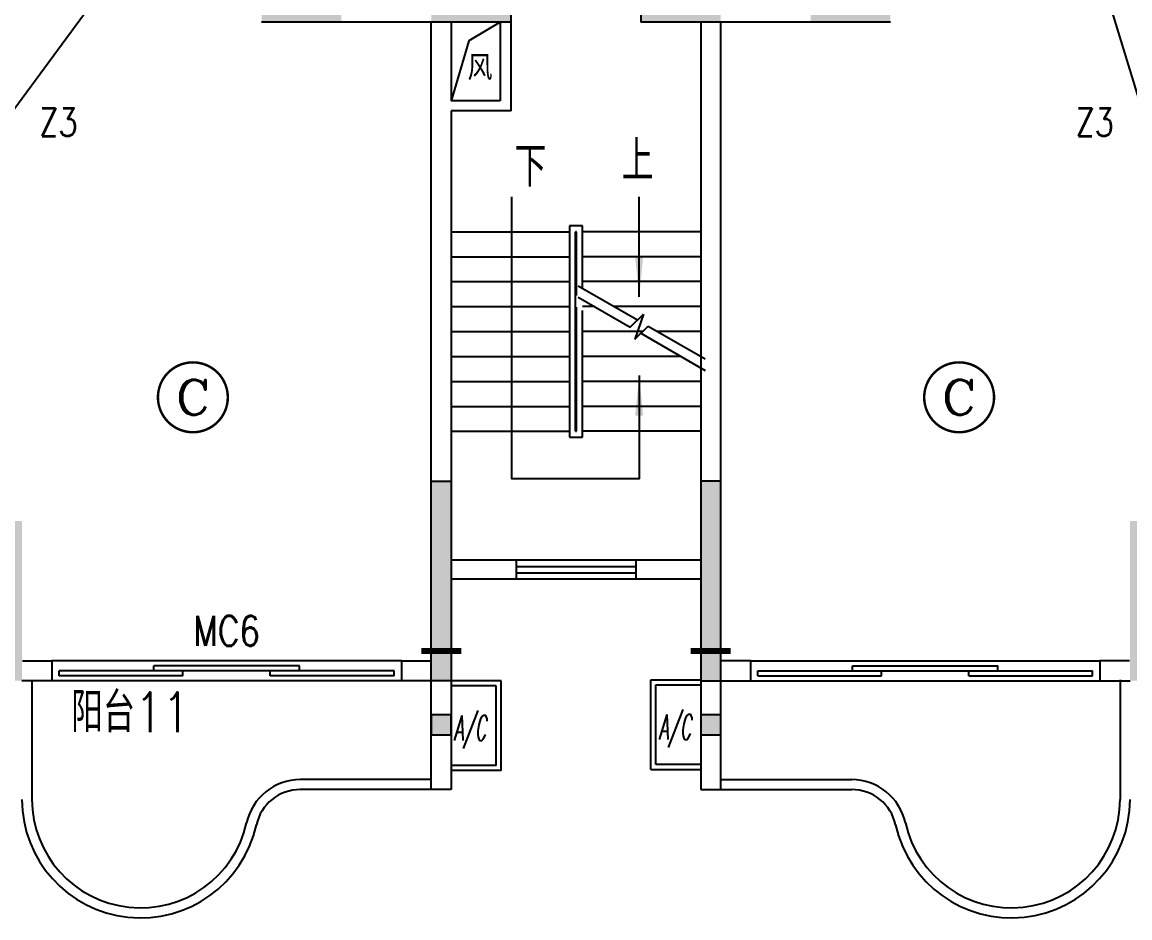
# Model space of a CAD drawing. Extents: x 45735 to 146968, y -75167 to -15767.
# Drawn here: x 65565 to 76660, y -51150 to -42174 of the extents above; entities that cross this region are included whole.
import ezdxf
from ezdxf.enums import TextEntityAlignment as Align

# ---------------------------------------------------------------- set-up
doc = ezdxf.new("R2010")
doc.units = 0
doc.header["$LTSCALE"] = 1000
doc.header["$MEASUREMENT"] = 0
doc.linetypes.add('DASHED_50', pattern=[0.375, 0.25, -0.125])
doc.layers.get('0').update_dxf_attribs({"linetype": 'CONTINUOUS'})
for name, color, linetype in [('DJ', 4, 'CONTINUOUS'), ('KT', 251, 'CONTINUOUS'), ('PUB_TEXT', 7, 'CONTINUOUS'), ('STAIR', 7, 'CONTINUOUS'), ('WALL', 7, 'CONTINUOUS'), ('WINDOW', 7, 'CONTINUOUS'), ('WINDOW_TEXT', 7, 'CONTINUOUS'), ('WIRE', 1, 'CONTINUOUS'), ('文字', 7, 'CONTINUOUS'), ('构造柱', 7, 'CONTINUOUS'), ('柱', 252, 'CONTINUOUS'), ('空调位', 7, 'CONTINUOUS')]:
    doc.layers.add(name, color=color, linetype=linetype)
doc.styles.add('_HZTXT', font='txt.shx', dxfattribs={"width": 0.8, "bigfont": 'hztxt.shx'})
doc.styles.add('_SIMPLEX', font='SIMPLEX.shx', dxfattribs={"width": 0.8})
doc.styles.add('COMP', font='COMPLEX', dxfattribs={"bigfont": 'hztxt'})
doc.styles.add('HZTXT', font='romans.shx', dxfattribs={"width": 0.8, "bigfont": 'hztxt.shx'})
doc.styles.add('ITALICC', font='italicc.shx', dxfattribs={"width": 0.6})

# ---------------------------------------------------------------- blocks, each defined once
blk = doc.blocks.new('_B0YSE')
for p, q in [((-0.5, 0.5), (0.5, 0.5)), ((-0.4792, 0.2487), (-0.4792, 0)), ((-0.4792, 0.2487), (-0.125, 0.2487)), ((-0.125, 0.2487), (-0.125, 0)), ((0.125, 0.2487), (0.125, 0)), ((0.125, 0.2487), (0.4792, 0.2487)), ((0.4792, 0.2487), (0.4792, 0)), ((-0.4792, 0), (-0.125, 0)), ((-0.2083, 0), (-0.2083, -0.2487)), ((-0.125, 0), (0.125, 0)), ((0.125, 0), (0.4792, 0)), ((0.2083, 0), (0.2083, -0.2487)), ((-0.2083, -0.2487), (0.2083, -0.2487)), ((-0.5, -0.5), (0.5, -0.5))]:
    blk.add_line(p, q)
blk = doc.blocks.new('_INDEX1')
at = {"const_width": 0.035}
blk.add_lwpolyline([(-0.5, 0, 1), (0.5, 0, 1)], format="xyb", close=True, dxfattribs=at)
at = {"style": 'COMP', "width": 2.333333}
blk.add_attdef('1', text='', height=0.5, dxfattribs=at).set_placement((-0.25, -0.25), (0.25, -0.25), align=Align.FIT)
blk = doc.blocks.new('_ARROW')
blk.add_solid([(0, 0), (-1, 0.1), (-1, -0.1)])

msp = doc.modelspace()

# ---------------------------------------------------------------- hatches: boundary and pattern name
at = {"layer": '构造柱'}
for points in [[(69662.6, -49315.5), (69862.6, -49315.5), (69862.6, -49115.5), (69662.6, -49115.5)], [(72362.6, -49315.5), (72562.6, -49315.5), (72562.6, -49115.5), (72362.6, -49115.5)]]:
    msp.add_hatch(color=256, dxfattribs=at).paths.add_polyline_path(points)
at = {"layer": '柱'}
h = msp.add_hatch(color=256, dxfattribs=at)
h.paths.add_polyline_path([(69762.6, -39974.5), (69762.6, -39774.5), (70462.6, -39774.5), (70462.6, -42174.5), (69662.6, -42174.5), (69662.6, -41974.5), (70262.6, -41974.5), (70262.6, -39974.5)])
h.paths.add_polyline_path([(56662.6, -42774.5), (56162.6, -42774.5), (56162.6, -44374.5), (56362.6, -44374.5), (56362.6, -42974.5), (56662.6, -42974.5)])
h.paths.add_polyline_path([(56162.6, -46274.5), (56362.6, -46274.5), (56362.6, -48074.5), (56812.6, -48074.5), (56812.6, -48274.5), (56162.6, -48274.5)])
h.paths.add_polyline_path([(53562.6, -36574.5), (53762.6, -36574.5), (53762.6, -38174.5), (54062.6, -38174.5), (54062.6, -38374.5), (53562.6, -38374.5)])
h.paths.add_polyline_path([(54062.6, -28974.5), (53562.6, -28974.5), (53562.6, -31974.5), (53762.6, -31974.5), (53762.6, -29174.5), (54062.6, -29174.5)])
h.paths.add_polyline_path([(59362.6, -48074.5), (59362.6, -48274.5), (60762.6, -48274.5), (60762.6, -48074.5), (60062.6, -48074.5), (60062.6, -47274.5), (59862.6, -47274.5), (59862.6, -48074.5)])
h.paths.add_polyline_path([(60162.6, -41574.5), (60662.6, -41574.5), (60662.6, -43564.5), (60462.6, -43564.5), (60462.6, -41774.5), (60162.6, -41774.5)])
h.paths.add_polyline_path([(65362.6, -47174.5), (65562.6, -47174.5), (65562.6, -48774.5), (65362.6, -48774.5)])
h.paths.add_polyline_path([(69662.6, -46774.5), (69862.6, -46774.5), (69862.6, -48774.5), (69662.6, -48774.5)])
h.paths.add_polyline_path([(65562.6, -41574.5), (65562.6, -41774.5), (63562.6, -41774.5), (63562.6, -41574.5)])
h.paths.add_polyline_path([(68662.6, -39974.5), (68662.6, -39774.5), (67962.6, -39774.5), (67962.6, -42174.5), (68762.6, -42174.5), (68762.6, -41974.5), (68162.6, -41974.5), (68162.6, -39974.5)])
h.paths.add_polyline_path([(68162.6, -39974.5), (68162.6, -41974.5)], flags=16)
h.paths.add_polyline_path([(61362.6, -35574.5), (61362.6, -35374.5), (63662.6, -35374.5), (63662.6, -35574.5)])
h.paths.add_polyline_path([(57362.6, -35624.5), (57362.6, -35374.5), (58762.6, -35374.5), (58762.6, -35624.5)])
h.paths.add_polyline_path([(59862.6, -38374.5), (59862.6, -38174.5), (61862.6, -38174.5), (61862.6, -38374.5)])
h.paths.add_polyline_path([(56962.6, -28974.5), (57662.6, -28974.5), (57662.6, -30274.5), (57662.6, -30474.5), (57462.6, -30474.5), (57462.6, -29174.5), (56962.6, -29174.5)])
h.paths.add_polyline_path([(69662.6, -34574.5), (69862.6, -34574.5), (69862.6, -35574.5), (68562.6, -35574.5), (68562.6, -35374.5), (69662.6, -35374.5)])
h.paths.add_polyline_path([(63462.6, -31574.5), (63662.6, -31574.5), (63662.6, -27574.5), (63462.6, -27574.5)])
h.paths.add_polyline_path([(69662.6, -30974.5), (69862.6, -30974.5), (69862.6, -27574.5), (69662.6, -27574.5)])
h.paths.add_polyline_path([(84862.6, -35624.5), (84862.6, -35374.5), (83462.6, -35374.5), (83462.6, -35624.5)])
h.paths.add_polyline_path([(76662.6, -41574.5), (76662.6, -41774.5), (78662.6, -41774.5), (78662.6, -41574.5)])
h.paths.add_polyline_path([(72562.6, -46774.5), (72362.6, -46774.5), (72362.6, -48774.5), (72562.6, -48774.5)])
h.paths.add_polyline_path([(76862.6, -47174.5), (76662.6, -47174.5), (76662.6, -48774.5), (76862.6, -48774.5)])
h.paths.add_polyline_path([(73562.6, -39974.5), (73562.6, -39774.5), (74262.6, -39774.5), (74262.6, -42174.5), (73462.6, -42174.5), (73462.6, -41974.5), (74062.6, -41974.5), (74062.6, -39974.5)])
h.paths.add_polyline_path([(72462.6, -39974.5), (72462.6, -39774.5), (71762.6, -39774.5), (71762.6, -42174.5), (72562.6, -42174.5), (72562.6, -41974.5), (71962.6, -41974.5), (71962.6, -39974.5)])
h.paths.add_polyline_path([(74062.6, -39974.5), (74062.6, -41974.5)], flags=16)
h.paths.add_polyline_path([(82862.6, -48074.5), (82862.6, -48274.5), (81462.6, -48274.5), (81462.6, -48074.5), (82162.6, -48074.5), (82162.6, -47274.5), (82362.6, -47274.5), (82362.6, -48074.5)])
h.paths.add_polyline_path([(82062.6, -41574.5), (81562.6, -41574.5), (81562.6, -43564.5), (81762.6, -43564.5), (81762.6, -41774.5), (82062.6, -41774.5)])
h.paths.add_polyline_path([(72562.6, -34574.5), (72362.6, -34574.5), (72362.6, -35574.5), (73662.6, -35574.5), (73662.6, -35374.5), (72562.6, -35374.5)])
h.paths.add_polyline_path([(72562.6, -30974.5), (72362.6, -30974.5), (72362.6, -27574.5), (72562.6, -27574.5)])
h.paths.add_polyline_path([(80862.6, -35574.5), (80862.6, -35374.5), (78562.6, -35374.5), (78562.6, -35574.5)])
h.paths.add_polyline_path([(82362.6, -38374.5), (82362.6, -38174.5), (80362.6, -38174.5), (80362.6, -38374.5)])
h.paths.add_polyline_path([(78762.6, -31574.5), (78562.6, -31574.5), (78562.6, -27574.5), (78762.6, -27574.5)])
h.paths.add_polyline_path([(86062.6, -46274.5), (85862.6, -46274.5), (85862.6, -48074.5), (85412.6, -48074.5), (85412.6, -48274.5), (86062.6, -48274.5)])
h.paths.add_polyline_path([(85562.6, -42774.5), (86062.6, -42774.5), (86062.6, -44374.5), (85862.6, -44374.5), (85862.6, -42974.5), (85562.6, -42974.5)])
h.paths.add_polyline_path([(88662.6, -36574.5), (88462.6, -36574.5), (88462.6, -38174.5), (88162.6, -38174.5), (88162.6, -38374.5), (88662.6, -38374.5)])
h.paths.add_polyline_path([(85262.6, -28974.5), (84562.6, -28974.5), (84562.6, -30274.5), (84562.6, -30474.5), (84762.6, -30474.5), (84762.6, -29174.5), (85262.6, -29174.5)])
h.paths.add_polyline_path([(88162.6, -28974.5), (88662.6, -28974.5), (88662.6, -31974.5), (88462.6, -31974.5), (88462.6, -29174.5), (88162.6, -29174.5)])

# ---------------------------------------------------------------- linework, layer by layer
for p, q in [((71712.6, -47564.5), (70512.6, -47564.5)), ((71712.6, -47564.5), (70512.6, -47564.5)), ((70512.6, -47627.8), (71712.6, -47627.8)), ((70512.6, -47627.8), (71712.6, -47627.8)), ((70512.6, -47691.1), (71712.6, -47691.1)), ((70512.6, -47691.1), (71712.6, -47691.1)), ((71712.6, -47754.5), (70512.6, -47754.5)), ((71712.6, -47754.5), (70512.6, -47754.5)), ((72860.1, -48574.5), (76360.1, -48574.5)), ((72933, -48674.5), (74172.6, -48674.5)), ((72933, -48724.2), (72933, -48674.5)), ((73880.9, -48624.7), (75339.2, -48624.7)), ((73880.9, -48674.5), (73880.9, -48624.7)), ((74172.6, -48724.2), (74172.6, -48674.5)), ((74172.6, -48674.5), (75047.6, -48674.5)), ((75047.6, -48674.5), (76287.2, -48674.5)), ((75047.6, -48724.2), (75047.6, -48674.5)), ((75339.2, -48674.5), (75339.2, -48624.7)), ((76287.2, -48724.2), (76287.2, -48674.5)), ((72860.1, -48774.5), (76360.1, -48774.5)), ((72933, -48724.2), (74172.6, -48724.2)), ((75047.6, -48724.2), (76287.2, -48724.2))]:
    msp.add_line(p, q)
at = {"layer": 'KT', "const_width": 60}
for points in [[(69562.6, -48474.5), (69962.6, -48474.5)], [(72662.6, -48474.5), (72262.6, -48474.5)]]:
    msp.add_lwpolyline(points, dxfattribs=at)
at = {"layer": 'STAIR'}
for p, q in [((71177.6, -44214.5), (71047.6, -44214.5)), ((71047.6, -44214.5), (71047.6, -46334.5)), ((71177.6, -44840.3), (71177.6, -44214.5)), ((69862.6, -44274.5), (71047.6, -44274.5)), ((71117.6, -44274.5), (71107.6, -44274.5)), ((71107.6, -46274.5), (71107.6, -44274.5)), ((71117.6, -44913.8), (71117.6, -44274.5)), ((72362.6, -44274.5), (71177.6, -44274.5)), ((69862.6, -44524.5), (71047.6, -44524.5)), ((72362.6, -44524.5), (71177.6, -44524.5)), ((69862.6, -44774.5), (71047.6, -44774.5)), ((71134.3, -44815.3), (71729.2, -45158.8)), ((72362.6, -44774.5), (71177.6, -44774.5)), ((71134.3, -44930.8), (71655.1, -45231.5)), ((69862.6, -45024.5), (71047.6, -45024.5)), ((71117.6, -46274.5), (71117.6, -45029.3)), ((71296.5, -45024.5), (71177.6, -45024.5)), ((72362.6, -45024.5), (71496.5, -45024.5)), ((71177.6, -46334.5), (71177.6, -45063.9)), ((71655.1, -45231.5), (71788.4, -45100.6)), ((71788.4, -45100.6), (71701.7, -45350.8)), ((71701.7, -45350.8), (71835, -45219.9)), ((71835, -45219.9), (72405.9, -45549.5)), ((69862.6, -45274.5), (71047.6, -45274.5)), ((71779.4, -45274.5), (71177.6, -45274.5)), ((71761, -45292.6), (72405.9, -45664.9)), ((72362.6, -45274.5), (71929.6, -45274.5)), ((69862.6, -45524.5), (71047.6, -45524.5)), ((72162.6, -45524.5), (71177.6, -45524.5)), ((69862.6, -45774.5), (71047.6, -45774.5)), ((72362.6, -45774.5), (71177.6, -45774.5)), ((69862.6, -46024.5), (71047.6, -46024.5)), ((72362.6, -46024.5), (71177.6, -46024.5)), ((69862.6, -46274.5), (71047.6, -46274.5)), ((71047.6, -46334.5), (71177.6, -46334.5)), ((71107.6, -46274.5), (71117.6, -46274.5)), ((72362.6, -46274.5), (71177.6, -46274.5))]:
    msp.add_line(p, q, dxfattribs=at)
for points in [[(71745.3, -45716.6), (71745.3, -46749.6), (70469.4, -46749.6), (70469.4, -43923.3)], [(71745.3, -44927.6), (71745.3, -43923.3)]]:
    msp.add_lwpolyline(points, dxfattribs=at)
at = {"layer": 'WALL'}
for p, q in [((70462.6, -43064.5), (70462.6, -39774.5)), ((71762.6, -39774.5), (71762.6, -42174.5)), ((70462.6, -42174.5), (67962.6, -42174.5)), ((69662.6, -47564.5), (69662.6, -42174.5)), ((69862.6, -42174.5), (69862.6, -42964.5)), ((70352.6, -42174.5), (70352.6, -42964.5)), ((74262.6, -42174.5), (71762.6, -42174.5)), ((72362.6, -42174.5), (72362.6, -47564.5)), ((72562.6, -47564.5), (72562.6, -42174.5)), ((70352.6, -42964.5), (69862.6, -42964.5)), ((69862.6, -43064.5), (69862.6, -47564.5)), ((70462.6, -43064.5), (69862.6, -43064.5)), ((70512.6, -47564.5), (69862.6, -47564.5)), ((70512.6, -47564.5), (69862.6, -47564.5)), ((70512.6, -47564.5), (70512.6, -47754.5)), ((70512.6, -47564.5), (70512.6, -47754.5)), ((72362.6, -47564.5), (71712.6, -47564.5)), ((72362.6, -47564.5), (71712.6, -47564.5)), ((71712.6, -47564.5), (71712.6, -47754.5)), ((71712.6, -47564.5), (71712.6, -47754.5)), ((70512.6, -47754.5), (69862.6, -47754.5)), ((70512.6, -47754.5), (69862.6, -47754.5)), ((72362.6, -47754.5), (71712.6, -47754.5)), ((72362.6, -47754.5), (71712.6, -47754.5)), ((65567.6, -48574.5), (65863.1, -48574.5)), ((65863.1, -48574.5), (65863.1, -48774.5)), ((69363.1, -48574.5), (69662.6, -48574.5)), ((69363.1, -48574.5), (69363.1, -48774.5)), ((72860.1, -48574.5), (72562.6, -48574.5)), ((72860.1, -48574.5), (72860.1, -48774.5)), ((76360.1, -48574.5), (76360.1, -48774.5)), ((76657.6, -48574.5), (76360.1, -48574.5)), ((65863.1, -48774.5), (65562.6, -48774.5)), ((69662.6, -48774.5), (69363.1, -48774.5)), ((69662.6, -49864.5), (69662.6, -48764.5)), ((69862.6, -48764.5), (69862.6, -49864.5)), ((72362.6, -48764.5), (72362.6, -49864.5)), ((72562.6, -49864.5), (72562.6, -48764.5)), ((72562.6, -48774.5), (72860.1, -48774.5)), ((76360.1, -48774.5), (76662.6, -48774.5)), ((69862.6, -49864.5), (69662.6, -49864.5)), ((72362.6, -49864.5), (72562.6, -49864.5))]:
    msp.add_line(p, q, dxfattribs=at)
at = {"layer": 'WINDOW'}
for p, q in [((65662.6, -48764.5), (65662.6, -49964.5)), ((76562.6, -48764.5), (76562.6, -49964.5)), ((69662.6, -49764.5), (68350.7, -49764.5)), ((72562.6, -49764.5), (73874.4, -49764.5)), ((69662.6, -49864.5), (68350.7, -49864.5)), ((72562.6, -49864.5), (73874.4, -49864.5))]:
    msp.add_line(p, q, dxfattribs=at)
for centre, radius, start, end in [((68350.7, -50314.5), 550, 90, 167.6495), ((73874.4, -50314.5), 550, 12.3505, 90), ((68350.7, -50314.5), 450, 90, 167.6495), ((73874.4, -50314.5), 450, 12.3505, 90), ((66750.9, -49961.5), 1188.3, 180.15967, 347.52114), ((66751, -49960.8), 1088.4, 180.14651, 347.47476), ((75474.3, -49961.5), 1188.3, 192.47886, 359.84033), ((75474.2, -49960.8), 1088.4, 192.52524, 359.85349)]:
    msp.add_arc(centre, radius, start, end, dxfattribs=at)
at = {"layer": 'WIRE', "linetype": 'ByBlock'}
for p, q in [((69188, -38017.2), (65481.4, -43052.3)), ((75880, -40107), (76765.7, -43004.9))]:
    msp.add_line(p, q, dxfattribs=at)
at = {"layer": '构造柱'}
for points in [[(69662.6, -49315.5), (69862.6, -49315.5), (69862.6, -49115.5), (69662.6, -49115.5)], [(72362.6, -49315.5), (72562.6, -49315.5), (72562.6, -49115.5), (72362.6, -49115.5)]]:
    msp.add_lwpolyline(points, close=True, dxfattribs=at)
at = {"layer": '柱', "flags": 128}
for points in [[(69662.6, -46774.5), (69862.6, -46774.5), (69862.6, -48774.5), (69662.6, -48774.5), (69662.6, -46774.5)], [(72562.6, -46774.5), (72362.6, -46774.5), (72362.6, -48774.5), (72562.6, -48774.5), (72562.6, -46774.5)]]:
    msp.add_lwpolyline(points, dxfattribs=at)
at = {"layer": '空调位'}
for p, q in [((70362.6, -48774.5), (69862.6, -48774.5)), ((70362.6, -49674.5), (70362.6, -48774.5)), ((71862.6, -48764.5), (72362.6, -48764.5)), ((71862.6, -49664.5), (71862.6, -48764.5)), ((71912.6, -48814.5), (72362.6, -48814.5)), ((71912.6, -49614.5), (71912.6, -48814.5)), ((70312.6, -48824.5), (69862.6, -48824.5)), ((70312.6, -49624.5), (70312.6, -48824.5)), ((70312.6, -49624.5), (69862.6, -49624.5)), ((70362.6, -49674.5), (69862.6, -49674.5)), ((71862.6, -49664.5), (72362.6, -49664.5)), ((72362.6, -49614.5), (71912.6, -49614.5))]:
    msp.add_line(p, q, dxfattribs=at)
msp.add_lwpolyline([(70352.6, -42174.5), (70037.9, -42360.9), (69862.6, -42964.5)], dxfattribs=at)

# ---------------------------------------------------------------- block references
at = {"layer": 'PUB_TEXT'}
ref = msp.add_blockref('_INDEX1', (67275, -45933.7), dxfattribs=dict(at, xscale=700, yscale=700, zscale=700))
ref.add_attrib('1', 'C', dxfattribs={"layer": '0', "height": 350, "style": 'COMP', "width": 1.4}).set_placement((67100, -46108.7), (67450, -46108.7), align=Align.FIT)
ref = msp.add_blockref('_INDEX1', (74950.1, -45933.7), dxfattribs=dict(at, xscale=-700, yscale=700, zscale=700))
ref.add_attrib('1', 'C', dxfattribs={"layer": '0', "height": 350, "style": 'COMP', "width": 1.4}).set_placement((74775.1, -46108.7), (75125.1, -46108.7), align=Align.FIT)
at = {"layer": 'STAIR', "xscale": 400, "yscale": 400, "zscale": 400}
for p, rotation in [((71745.3, -44927.6), 270), ((71745.3, -45716.6), 90)]:
    msp.add_blockref('_ARROW', p, dxfattribs=dict(at, rotation=rotation))
at = {"layer": 'WINDOW'}
ref = msp.add_blockref('_B0YSE', (67613.1, -48674.5), dxfattribs=dict(at, xscale=3500, yscale=199.9999999999854, zscale=3500, rotation=180))
ref.add_attrib('A', 'MC6', dxfattribs={"layer": 'WINDOW_TEXT', "height": 300, "style": '_SIMPLEX', "width": 0.8, "flags": 8}).set_placement((67613.1, -48274.5), align=Align.MIDDLE)

# ---------------------------------------------------------------- texts
at = {"layer": 'DJ', "linetype": 'DASHED_50', "ltscale": 1000, "style": '_HZTXT', "width": 0.8}
for p in [(65736.2, -43317.1), (76115.7, -43317.1)]:
    msp.add_text('Z3', height=280, dxfattribs=at).set_placement(p)
at = {"layer": '文字', "style": 'HZTXT', "width": 0.8}
for s, p in [('上', (71569.3, -43761.1)), ('下', (70496.7, -43823.1)), ('阳台11', (66055.4, -49289.8))]:
    msp.add_text(s, height=400, dxfattribs=at).set_placement(p)
at = {"layer": '空调位', "style": 'HZTXT'}
msp.add_text('风', height=250, dxfattribs=at).set_placement((70025.5, -42756.1))
at = {"layer": '空调位', "style": 'ITALICC', "width": 0.5}
for p in [(69887.1, -49371), (69887.1, -49371), (71940.6, -49361)]:
    msp.add_text('A/C', height=250, dxfattribs=at).set_placement(p)

doc.saveas('drawing.dxf')
